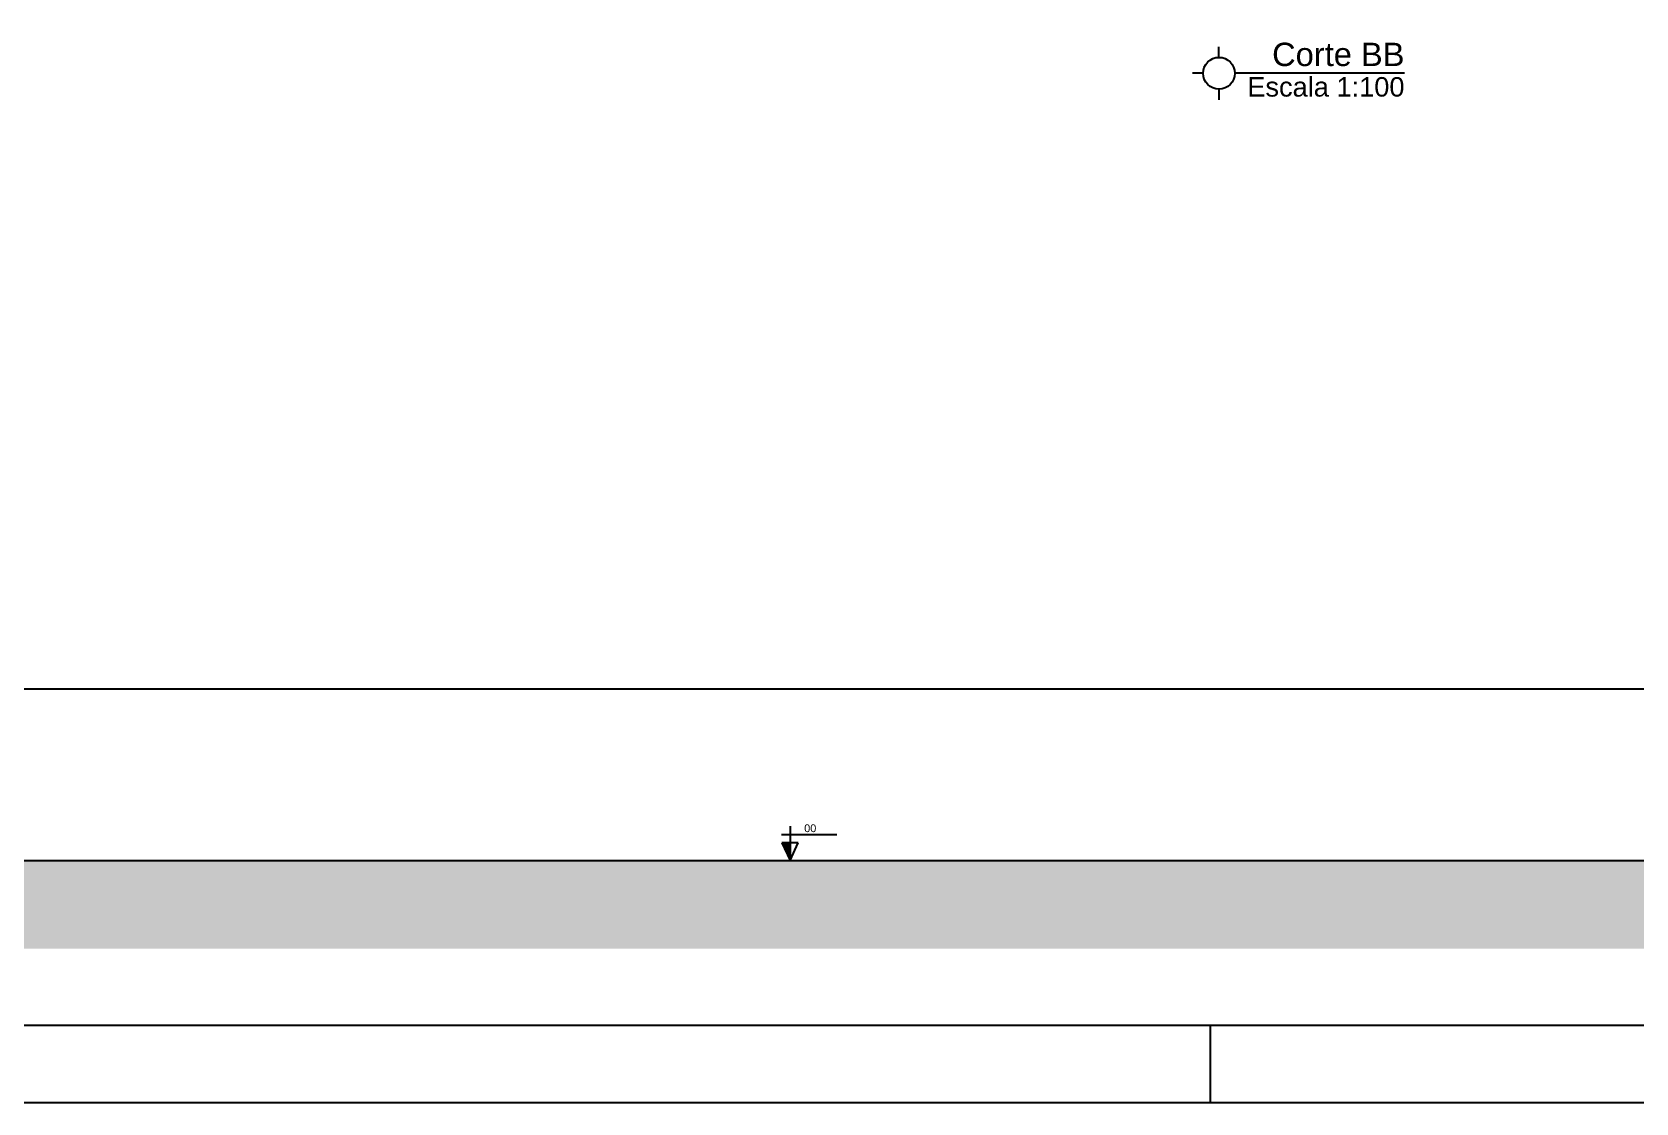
# Model space of a CAD drawing. Extents: x -120 to 1117, y 5 to 675.
# Drawn here: x 109.57 to 130.17, y 69.4 to 83.15 of the extents above; entities that cross this region are included whole.
import ezdxf
from ezdxf.enums import TextEntityAlignment as Align

# ---------------------------------------------------------------- set-up
doc = ezdxf.new("R2010")
doc.units = 0
doc.header["$MEASUREMENT"] = 0
doc.linetypes.add('HIDDEN', pattern=[0.375, 0.25, -0.125])
doc.layers.get('0').update_dxf_attribs({"linetype": 'CONTINUOUS'})
for name, color, linetype in [('carimbo', 4, 'CONTINUOUS'), ('LINVISTA', 4, 'CONTINUOUS'), ('nivel', 4, 'CONTINUOUS'), ('padrao', 4, 'CONTINUOUS'), ('parede', 2, 'CONTINUOUS'), ('projecao', 4, 'HIDDEN'), ('texto', 7, 'CONTINUOUS')]:
    doc.layers.add(name, color=color, linetype=linetype)
doc.styles.add('PADRAO_TXT', font='arial.ttf')
doc.styles.get("Standard").update_dxf_attribs({"font": 'arial.ttf'})

# ---------------------------------------------------------------- blocks, each defined once
blk = doc.blocks.new('A1')
blk.add_line((306, 10), (306, 0))
blk.add_lwpolyline([(841, 0), (0, 0), (0, 594), (841, 594)], close=True)
at = {"color": 2}
blk.add_lwpolyline([(831, 10), (831, 584), (30, 584), (30, 10), (831, 10)], dxfattribs=at)
blk = doc.blocks.new('Nivel-L')
at = {"layer": 'nivel'}
blk.add_hatch(color=256, dxfattribs=at).paths.add_polyline_path([(0, 0), (0.103, 0.229), (0, 0.229)])
for p, q in [((0, 0.443), (0, 0)), ((0.109, 0.336), (-0.6, 0.336)), ((0, 0), (-0.103, 0.229)), ((-0.103, 0.229), (0.103, 0.229)), ((0.103, 0.229), (0, 0))]:
    blk.add_line(p, q, dxfattribs=at)

msp = doc.modelspace()

# ---------------------------------------------------------------- hatches: boundary and pattern name
at = {"layer": 'LINVISTA'}
h = msp.add_hatch(dxfattribs=at)
h.set_pattern_fill('EARTH', color=13, angle=45, style=0)
h.set_pattern_definition([(45, (89.1, 64.4), (3e-17, 0.3535534), [0.25, -0.25]), (45, (89.0337, 64.4663), (3e-17, 0.3535534), [0.25, -0.25]), (45, (88.96742, 64.53258), (3e-17, 0.3535534), [0.25, -0.25]), (135, (88.96742, 64.57678), (-0.3535534, 6e-17), [0.25, -0.25]), (135, (89.0337, 64.64307), (-0.3535534, 6e-17), [0.25, -0.25]), (135, (89.1, 64.70936), (-0.3535534, 6e-17), [0.25, -0.25])])
h.paths.add_polyline_path([(156.996, 72.412), (154.996, 72.362), (154.996, 72.482), (151.996, 72.512), (106.691, 72.512), (104.691, 72.512), (104.691, 71.382), (156.996, 71.382)])

# ---------------------------------------------------------------- linework, layer by layer
msp.add_line((131.92, 74.712), (106.841, 74.712), dxfattribs=at)
at = {"layer": 'padrao', "linetype": 'Continuous'}
for p, q in [((124.813, 82.826), (124.813, 82.962)), ((124.609, 82.622), (124.473, 82.622)), ((127.196, 82.622), (125.017, 82.622)), ((124.813, 82.419), (124.813, 82.282))]:
    msp.add_line(p, q, dxfattribs=at)
msp.add_circle((124.813, 82.622), 0.204, dxfattribs=at)
at = {"layer": 'parede'}
msp.add_line((106.691, 72.512), (131.92, 72.512), dxfattribs=at)
at = {"layer": 'projecao'}
msp.add_line((106.691, 72.512), (151.996, 72.512), dxfattribs=at)

# ---------------------------------------------------------------- block references
at = {"layer": 'carimbo', "xscale": 0.1000000000003638, "yscale": 0.1000000000003638, "zscale": 0.1000000000003638}
msp.add_blockref('A1', (94.1, 69.4), dxfattribs=at)
at = {"layer": 'LINVISTA', "xscale": -1}
msp.add_blockref('Nivel-L', (119.305, 72.512), dxfattribs=at)

# ---------------------------------------------------------------- texts
at = {"layer": 'texto', "color": 6}
msp.add_text('Corte BB', height=0.3, dxfattribs=at).set_placement((127.196, 82.714), align=Align.RIGHT)
at = {"layer": 'texto'}
msp.add_text('Escala 1:100', height=0.25, dxfattribs=at).set_placement((127.196, 82.322), align=Align.RIGHT)
at = {"layer": 'texto', "style": 'PADRAO_TXT'}
msp.add_text('00', height=0.1, dxfattribs=at).set_placement((119.565, 72.847), align=Align.BOTTOM_CENTER)

doc.saveas('drawing.dxf')
